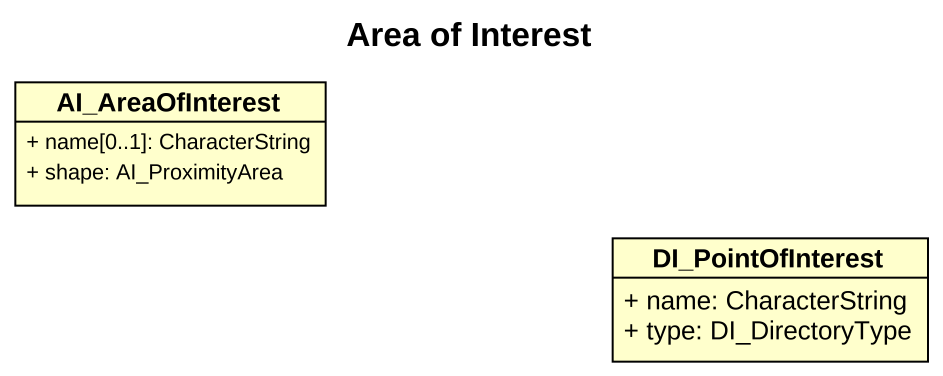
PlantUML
@startuml
title Area of Interest
hide circle
hide empty members
skinparam classAttributeIconSize 0
class AI_AreaOfInterest {
  + name[0..1]: CharacterString
  + shape: AI_ProximityArea
}
class DI_PointOfInterest {
  + name: CharacterString
  + type: DI_DirectoryType
}
@enduml
